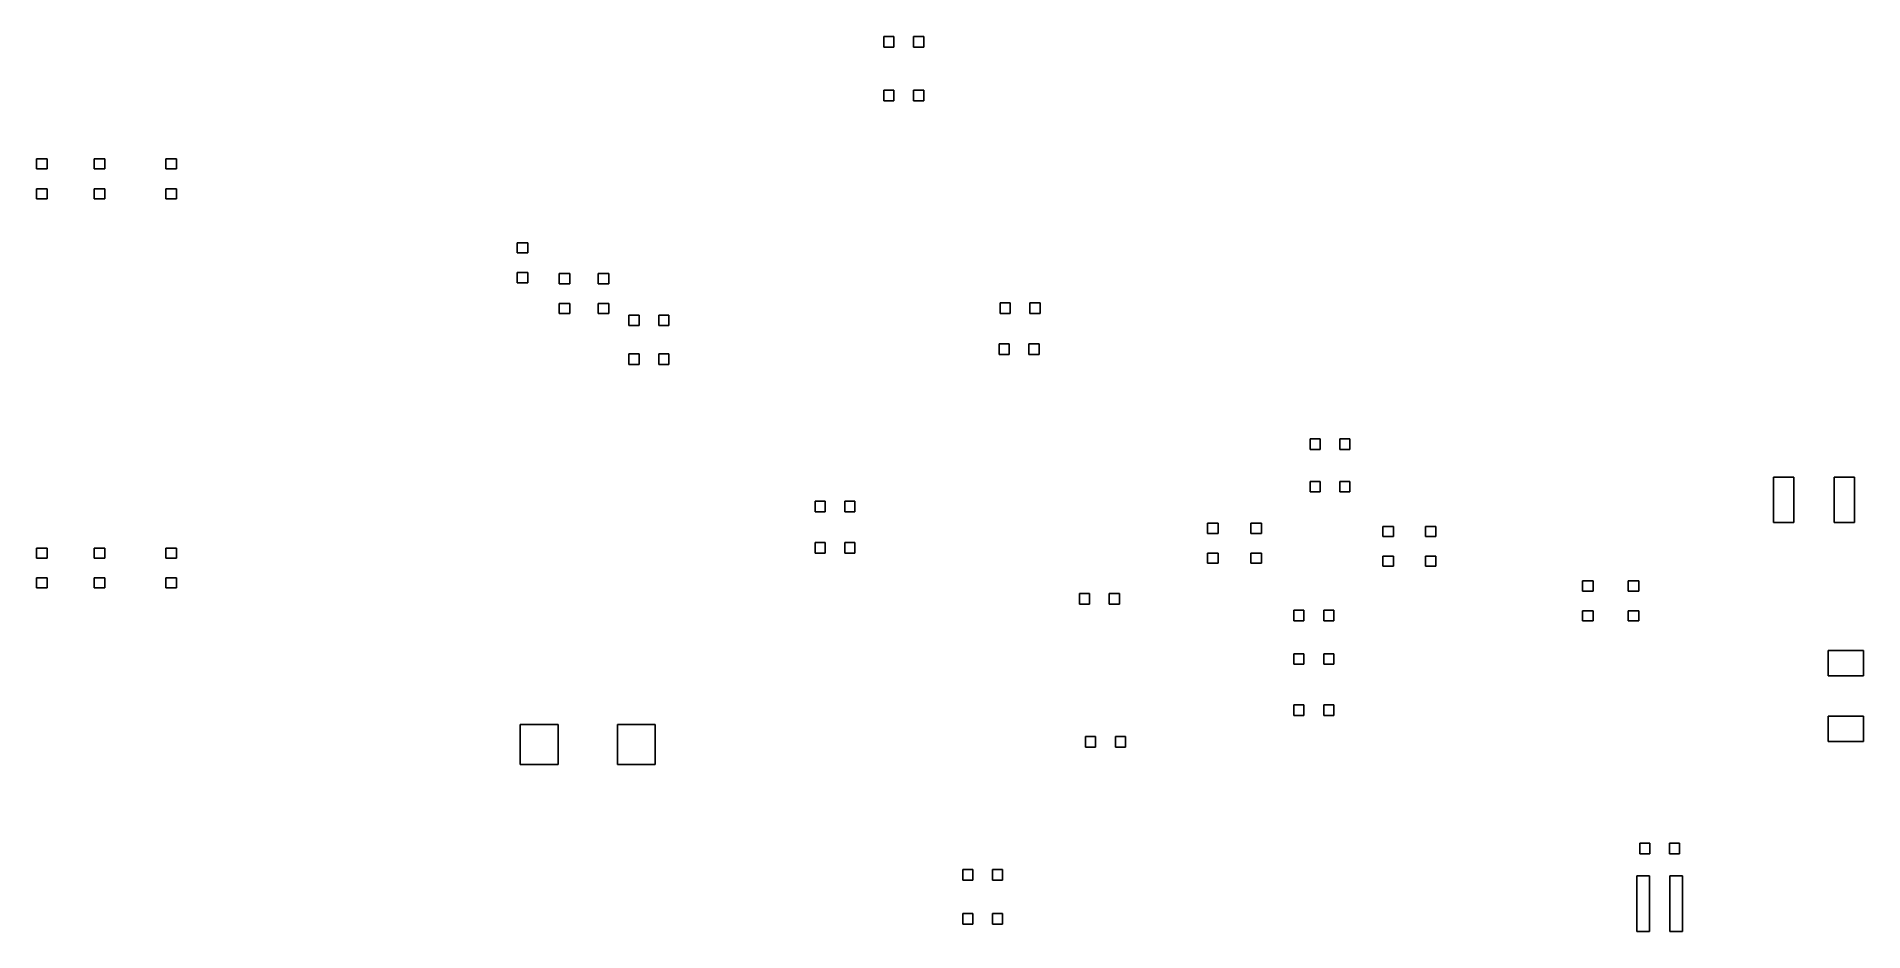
# Model space of a CAD drawing. Extents: x 175.4 to 267.2, y -211.3 to -166.3.
import ezdxf

# ---------------------------------------------------------------- set-up
doc = ezdxf.new("R2010")
doc.units = 0
doc.header["$MEASUREMENT"] = 0
doc.layers.add('BLACK', color=250, linetype='CONTINUOUS')

msp = doc.modelspace()

# ---------------------------------------------------------------- linework, layer by layer
at = {"layer": 'BLACK'}
for p, q in [((217.996, -166.332), (217.996, -166.865)), ((218.504, -166.332), (217.996, -166.332)), ((217.996, -166.865), (218.504, -166.865)), ((218.504, -166.865), (218.504, -166.332)), ((219.494, -166.332), (219.494, -166.865)), ((220.002, -166.332), (219.494, -166.332)), ((219.494, -166.865), (220.002, -166.865)), ((220.002, -166.865), (220.002, -166.332)), ((217.996, -169.024), (217.996, -169.558)), ((218.504, -169.024), (217.996, -169.024)), ((217.996, -169.558), (218.504, -169.558)), ((218.504, -169.558), (218.504, -169.024)), ((219.494, -169.024), (219.494, -169.558)), ((220.002, -169.024), (219.494, -169.024)), ((219.494, -169.558), (220.002, -169.558)), ((220.002, -169.558), (220.002, -169.024)), ((175.966, -172.479), (175.433, -172.479)), ((175.433, -172.479), (175.433, -172.987)), ((175.966, -172.987), (175.966, -172.479)), ((178.866, -172.479), (178.333, -172.479)), ((178.333, -172.479), (178.333, -172.987)), ((178.866, -172.987), (178.866, -172.479)), ((182.466, -172.479), (181.933, -172.479)), ((181.933, -172.479), (181.933, -172.987)), ((182.466, -172.987), (182.466, -172.479)), ((175.433, -172.987), (175.966, -172.987)), ((178.333, -172.987), (178.866, -172.987)), ((181.933, -172.987), (182.466, -172.987)), ((175.966, -173.977), (175.433, -173.977)), ((175.433, -173.977), (175.433, -174.485)), ((175.966, -174.485), (175.966, -173.977)), ((178.866, -173.977), (178.333, -173.977)), ((178.333, -173.977), (178.333, -174.485)), ((178.866, -174.485), (178.866, -173.977)), ((182.466, -173.977), (181.933, -173.977)), ((181.933, -173.977), (181.933, -174.485)), ((182.466, -174.485), (182.466, -173.977)), ((175.433, -174.485), (175.966, -174.485)), ((178.333, -174.485), (178.866, -174.485)), ((181.933, -174.485), (182.466, -174.485)), ((200.114, -176.695), (199.581, -176.695)), ((199.581, -176.695), (199.581, -177.203)), ((200.114, -177.203), (200.114, -176.695)), ((199.581, -177.203), (200.114, -177.203)), ((200.114, -178.194), (199.581, -178.194)), ((199.581, -178.194), (199.581, -178.702)), ((199.581, -178.702), (200.114, -178.702)), ((200.114, -178.702), (200.114, -178.194)), ((202.222, -178.245), (201.689, -178.245)), ((201.689, -178.245), (201.689, -178.753)), ((201.689, -178.753), (202.222, -178.753)), ((202.222, -178.753), (202.222, -178.245)), ((204.178, -178.245), (203.645, -178.245)), ((203.645, -178.245), (203.645, -178.753)), ((203.645, -178.753), (204.178, -178.753)), ((204.178, -178.753), (204.178, -178.245)), ((202.222, -179.743), (201.689, -179.743)), ((201.689, -179.743), (201.689, -180.251)), ((202.222, -180.251), (202.222, -179.743)), ((204.178, -179.743), (203.645, -179.743)), ((203.645, -179.743), (203.645, -180.251)), ((204.178, -180.251), (204.178, -179.743)), ((223.838, -179.718), (223.838, -180.251)), ((224.346, -179.718), (223.838, -179.718)), ((224.346, -180.251), (224.346, -179.718)), ((225.336, -179.718), (225.336, -180.251)), ((225.844, -179.718), (225.336, -179.718)), ((225.844, -180.251), (225.844, -179.718)), ((201.689, -180.251), (202.222, -180.251)), ((203.645, -180.251), (204.178, -180.251)), ((205.194, -180.327), (205.194, -180.861)), ((205.702, -180.327), (205.194, -180.327)), ((205.702, -180.861), (205.702, -180.327)), ((206.693, -180.327), (206.693, -180.861)), ((207.201, -180.327), (206.693, -180.327)), ((207.201, -180.861), (207.201, -180.327)), ((223.838, -180.251), (224.346, -180.251)), ((225.336, -180.251), (225.844, -180.251)), ((205.194, -180.861), (205.702, -180.861)), ((206.693, -180.861), (207.201, -180.861)), ((205.194, -182.283), (205.194, -182.817)), ((205.702, -182.283), (205.194, -182.283)), ((205.702, -182.817), (205.702, -182.283)), ((206.693, -182.283), (206.693, -182.817)), ((207.201, -182.283), (206.693, -182.283)), ((207.201, -182.817), (207.201, -182.283)), ((223.787, -181.775), (223.787, -182.309)), ((224.295, -181.775), (223.787, -181.775)), ((223.787, -182.309), (224.295, -182.309)), ((224.295, -182.309), (224.295, -181.775)), ((225.285, -181.775), (225.285, -182.309)), ((225.793, -181.775), (225.285, -181.775)), ((225.285, -182.309), (225.793, -182.309)), ((225.793, -182.309), (225.793, -181.775)), ((205.194, -182.817), (205.702, -182.817)), ((206.693, -182.817), (207.201, -182.817)), ((239.916, -186.55), (239.408, -186.55)), ((239.408, -186.55), (239.408, -187.084)), ((239.408, -187.084), (239.916, -187.084)), ((239.916, -187.084), (239.916, -186.55)), ((241.414, -186.55), (240.906, -186.55)), ((240.906, -186.55), (240.906, -187.084)), ((240.906, -187.084), (241.414, -187.084)), ((241.414, -187.084), (241.414, -186.55)), ((239.916, -188.684), (239.408, -188.684)), ((239.408, -188.684), (239.408, -189.217)), ((239.916, -189.217), (239.916, -188.684)), ((241.414, -188.684), (240.906, -188.684)), ((240.906, -188.684), (240.906, -189.217)), ((241.414, -189.217), (241.414, -188.684)), ((262.687, -188.468), (262.687, -190.754)), ((263.703, -188.468), (262.687, -188.468)), ((263.703, -190.754), (263.703, -188.468)), ((265.735, -188.468), (265.735, -190.754)), ((266.751, -188.468), (265.735, -188.468)), ((266.751, -190.754), (266.751, -188.468)), ((215.049, -189.675), (214.541, -189.675)), ((214.541, -189.675), (214.541, -190.208)), ((215.049, -190.208), (215.049, -189.675)), ((216.548, -189.675), (216.04, -189.675)), ((216.04, -189.675), (216.04, -190.208)), ((216.548, -190.208), (216.548, -189.675)), ((239.408, -189.217), (239.916, -189.217)), ((240.906, -189.217), (241.414, -189.217)), ((214.541, -190.208), (215.049, -190.208)), ((216.04, -190.208), (216.548, -190.208)), ((234.785, -190.792), (234.252, -190.792)), ((234.252, -190.792), (234.252, -191.3)), ((234.785, -191.3), (234.785, -190.792)), ((236.969, -190.792), (236.436, -190.792)), ((236.436, -190.792), (236.436, -191.3)), ((236.969, -191.3), (236.969, -190.792)), ((262.687, -190.754), (263.703, -190.754)), ((265.735, -190.754), (266.751, -190.754)), ((215.049, -191.757), (214.541, -191.757)), ((214.541, -191.757), (214.541, -192.291)), ((215.049, -192.291), (215.049, -191.757)), ((216.548, -191.757), (216.04, -191.757)), ((216.04, -191.757), (216.04, -192.291)), ((216.548, -192.291), (216.548, -191.757)), ((234.252, -191.3), (234.785, -191.3)), ((236.436, -191.3), (236.969, -191.3)), ((243.599, -190.945), (243.065, -190.945)), ((243.065, -190.945), (243.065, -191.453)), ((243.065, -191.453), (243.599, -191.453)), ((243.599, -191.453), (243.599, -190.945)), ((245.732, -190.945), (245.199, -190.945)), ((245.199, -190.945), (245.199, -191.453)), ((245.199, -191.453), (245.732, -191.453)), ((245.732, -191.453), (245.732, -190.945)), ((175.966, -192.037), (175.433, -192.037)), ((175.433, -192.037), (175.433, -192.545)), ((175.433, -192.545), (175.966, -192.545)), ((175.966, -192.545), (175.966, -192.037)), ((178.866, -192.037), (178.333, -192.037)), ((178.333, -192.037), (178.333, -192.545)), ((178.333, -192.545), (178.866, -192.545)), ((178.866, -192.545), (178.866, -192.037)), ((182.466, -192.037), (181.933, -192.037)), ((181.933, -192.037), (181.933, -192.545)), ((181.933, -192.545), (182.466, -192.545)), ((182.466, -192.545), (182.466, -192.037)), ((214.541, -192.291), (215.049, -192.291)), ((216.04, -192.291), (216.548, -192.291)), ((234.785, -192.291), (234.252, -192.291)), ((234.252, -192.291), (234.252, -192.799)), ((234.785, -192.799), (234.785, -192.291)), ((236.969, -192.291), (236.436, -192.291)), ((236.436, -192.291), (236.436, -192.799)), ((236.969, -192.799), (236.969, -192.291)), ((243.599, -192.443), (243.065, -192.443)), ((243.065, -192.443), (243.065, -192.951)), ((243.599, -192.951), (243.599, -192.443)), ((245.732, -192.443), (245.199, -192.443)), ((245.199, -192.443), (245.199, -192.951)), ((245.732, -192.951), (245.732, -192.443)), ((175.966, -193.535), (175.433, -193.535)), ((175.433, -193.535), (175.433, -194.043)), ((175.966, -194.043), (175.966, -193.535)), ((178.866, -193.535), (178.333, -193.535)), ((178.333, -193.535), (178.333, -194.043)), ((178.866, -194.043), (178.866, -193.535)), ((182.466, -193.535), (181.933, -193.535)), ((181.933, -193.535), (181.933, -194.043)), ((182.466, -194.043), (182.466, -193.535)), ((234.252, -192.799), (234.785, -192.799)), ((236.436, -192.799), (236.969, -192.799)), ((243.065, -192.951), (243.599, -192.951)), ((245.199, -192.951), (245.732, -192.951)), ((175.433, -194.043), (175.966, -194.043)), ((178.333, -194.043), (178.866, -194.043)), ((181.933, -194.043), (182.466, -194.043)), ((227.825, -194.323), (227.825, -194.856)), ((228.333, -194.323), (227.825, -194.323)), ((228.333, -194.856), (228.333, -194.323)), ((229.324, -194.323), (229.324, -194.856)), ((229.832, -194.323), (229.324, -194.323)), ((229.832, -194.856), (229.832, -194.323)), ((253.632, -193.688), (253.098, -193.688)), ((253.098, -193.688), (253.098, -194.196)), ((253.098, -194.196), (253.632, -194.196)), ((253.632, -194.196), (253.632, -193.688)), ((255.918, -193.688), (255.384, -193.688)), ((255.384, -193.688), (255.384, -194.196)), ((255.384, -194.196), (255.918, -194.196)), ((255.918, -194.196), (255.918, -193.688)), ((227.825, -194.856), (228.333, -194.856)), ((229.324, -194.856), (229.832, -194.856)), ((238.595, -195.161), (238.595, -195.694)), ((239.103, -195.161), (238.595, -195.161)), ((239.103, -195.694), (239.103, -195.161)), ((240.094, -195.161), (240.094, -195.694)), ((240.602, -195.161), (240.094, -195.161)), ((240.602, -195.694), (240.602, -195.161)), ((253.632, -195.186), (253.098, -195.186)), ((253.098, -195.186), (253.098, -195.694)), ((253.632, -195.694), (253.632, -195.186)), ((255.918, -195.186), (255.384, -195.186)), ((255.384, -195.186), (255.384, -195.694)), ((255.918, -195.694), (255.918, -195.186)), ((238.595, -195.694), (239.103, -195.694)), ((240.094, -195.694), (240.602, -195.694)), ((253.098, -195.694), (253.632, -195.694)), ((255.384, -195.694), (255.918, -195.694)), ((267.208, -197.18), (265.43, -197.18)), ((265.43, -197.18), (265.43, -198.45)), ((267.208, -198.45), (267.208, -197.18)), ((238.595, -197.345), (238.595, -197.879)), ((239.103, -197.345), (238.595, -197.345)), ((238.595, -197.879), (239.103, -197.879)), ((239.103, -197.879), (239.103, -197.345)), ((240.094, -197.345), (240.094, -197.879)), ((240.602, -197.345), (240.094, -197.345)), ((240.094, -197.879), (240.602, -197.879)), ((240.602, -197.879), (240.602, -197.345)), ((265.43, -198.45), (267.208, -198.45)), ((238.595, -199.911), (238.595, -200.444)), ((239.103, -199.911), (238.595, -199.911)), ((239.103, -200.444), (239.103, -199.911)), ((240.094, -199.911), (240.094, -200.444)), ((240.602, -199.911), (240.094, -199.911)), ((240.602, -200.444), (240.602, -199.911)), ((201.638, -200.901), (199.733, -200.901)), ((199.733, -200.901), (199.733, -202.908)), ((201.638, -202.908), (201.638, -200.901)), ((206.515, -200.901), (204.61, -200.901)), ((204.61, -200.901), (204.61, -202.908)), ((206.515, -202.908), (206.515, -200.901)), ((238.595, -200.444), (239.103, -200.444)), ((240.094, -200.444), (240.602, -200.444)), ((267.208, -200.482), (265.43, -200.482)), ((265.43, -200.482), (265.43, -201.752)), ((267.208, -201.752), (267.208, -200.482)), ((228.638, -201.511), (228.13, -201.511)), ((228.13, -201.511), (228.13, -202.044)), ((228.638, -202.044), (228.638, -201.511)), ((230.137, -201.511), (229.629, -201.511)), ((229.629, -201.511), (229.629, -202.044)), ((230.137, -202.044), (230.137, -201.511)), ((265.43, -201.752), (267.208, -201.752)), ((228.13, -202.044), (228.638, -202.044)), ((229.629, -202.044), (230.137, -202.044)), ((199.733, -202.908), (201.638, -202.908)), ((204.61, -202.908), (206.515, -202.908)), ((256.477, -206.87), (255.969, -206.87)), ((255.969, -206.87), (255.969, -207.404)), ((255.969, -207.404), (256.477, -207.404)), ((256.477, -207.404), (256.477, -206.87)), ((257.975, -206.87), (257.467, -206.87)), ((257.467, -206.87), (257.467, -207.404)), ((257.467, -207.404), (257.975, -207.404)), ((257.975, -207.404), (257.975, -206.87)), ((221.958, -208.191), (221.958, -208.725)), ((222.466, -208.191), (221.958, -208.191)), ((222.466, -208.725), (222.466, -208.191)), ((223.457, -208.191), (223.457, -208.725)), ((223.965, -208.191), (223.457, -208.191)), ((223.965, -208.725), (223.965, -208.191)), ((221.958, -208.725), (222.466, -208.725)), ((223.457, -208.725), (223.965, -208.725)), ((256.464, -208.509), (255.829, -208.509)), ((255.829, -208.509), (255.829, -211.303)), ((256.464, -211.303), (256.464, -208.509)), ((258.115, -208.509), (257.48, -208.509)), ((257.48, -208.509), (257.48, -211.303)), ((258.115, -211.303), (258.115, -208.509)), ((221.958, -210.401), (221.958, -210.934)), ((222.466, -210.401), (221.958, -210.401)), ((221.958, -210.934), (222.466, -210.934)), ((222.466, -210.934), (222.466, -210.401)), ((223.457, -210.401), (223.457, -210.934)), ((223.965, -210.401), (223.457, -210.401)), ((223.457, -210.934), (223.965, -210.934)), ((223.965, -210.934), (223.965, -210.401)), ((255.829, -211.303), (256.464, -211.303)), ((257.48, -211.303), (258.115, -211.303))]:
    msp.add_line(p, q, dxfattribs=at)

doc.saveas('drawing.dxf')
